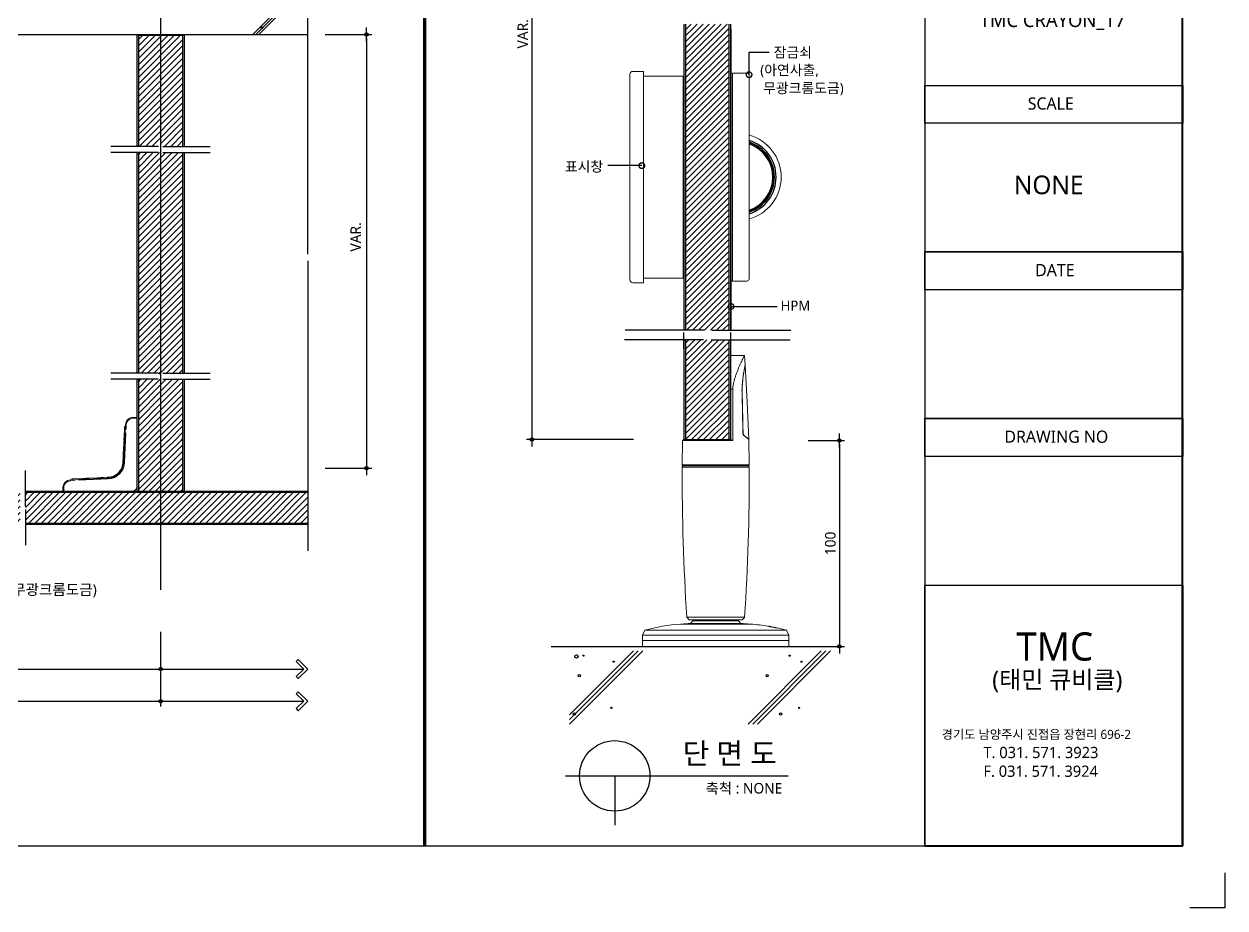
# Model space of a CAD drawing. Extents: x -256 to 8104, y -176 to 5714.
# Drawn here: x 4694 to 8104, y -176 to 2333 of the extents above; entities that cross this region are included whole.
import ezdxf
from ezdxf.enums import TextEntityAlignment as Align

# ---------------------------------------------------------------- set-up
doc = ezdxf.new("R2010")
doc.units = 0
doc.header["$LTSCALE"] = 30
doc.linetypes.add('CEN', pattern=[62, 60, -1, 0, -1])
doc.layers.get('0').update_dxf_attribs({"linetype": 'CONTINUOUS'})
doc.layers.get('DEFPOINTS').update_dxf_attribs({"linetype": 'CONTINUOUS'})
for name, color, linetype in [('C', 2, 'CONTINUOUS'), ('curior-0Line', 252, 'CONTINUOUS'), ('DIM', 7, 'CONTINUOUS'), ('FIN', 5, 'CONTINUOUS'), ('HAT', 8, 'CONTINUOUS'), ('TIT', 3, 'CONTINUOUS'), ('경첩', 4, 'CONTINUOUS'), ('문자', 3, 'CONTINUOUS'), ('잠금쇠(회전형)', 4, 'CONTINUOUS'), ('중심선', 1, 'CEN'), ('치수', 1, 'CONTINUOUS'), ('판넬', 2, 'CONTINUOUS'), ('해치', 8, 'CONTINUOUS')]:
    doc.layers.add(name, color=color, linetype=linetype)
doc.styles.add('돋움', font='malgun.ttf')
doc.dimstyles.new('10', dxfattribs={"dimscale": 10, "dimtxt": 3, "dimasz": 1, "dimexe": 1.5, "dimexo": 2, "dimgap": 1, "dimtad": 1, "dimdec": 0, "dimlunit": 6, "dimtxsty": '돋움', "dimblk": 'DIMDOT', "dimcen": -1, "dimdle": 1.5, "dimclrt": 3, "dimazin": 3, "dimtfac": 1, "dimtdec": 0, "dimtix": 1, "dimtmove": 2, "dimatfit": 3, "dimldrblk": 'DIMDOT', "dimarcsym": 0})
pattern_1 = [(45, (160838.018, 274.373), (-8.55643, 8.55643), [])]
pattern_2 = [(45, (160030.479, 162.794), (-8.980256, 8.980256), [])]

# ---------------------------------------------------------------- blocks, each defined once
blk = doc.blocks.new('DIMDOT')
at = {"linetype": 'Continuous'}
blk.add_line((-2, 0), (2, 0), dxfattribs=at)
for radius in [0.5, 0.25]:
    blk.add_circle((0, 0), radius, dxfattribs=at)
blk = doc.blocks.new('*D466')
at = {"layer": 'DEFPOINTS', "color": 0}
for p in [(174800.2, 3767.4), (174491.5, 1464.2), (174800.2, 1464.2)]:
    blk.add_point(p, dxfattribs=at)
at = {"layer": 'DIM', "color": 0, "lineweight": -2, "ltscale": 10}
for p, q in [((174780.2, 3767.4), (174476.5, 3767.4)), ((174491.5, 3757.4), (174491.5, 1474.2)), ((174780.2, 1464.2), (174476.5, 1464.2))]:
    blk.add_line(p, q, dxfattribs=at)
at = {"layer": 'DIM', "color": 0, "lineweight": -2, "xscale": 10, "yscale": 10, "zscale": 10}
for p, rotation in [((174491.5, 3767.4), 90), ((174491.5, 1464.2), 270)]:
    blk.add_blockref('DIMDOT', p, dxfattribs=dict(at, rotation=rotation))
at = {"layer": 'DIM', "color": 3, "insert": (174466.2, 2615.8), "char_height": 30, "attachment_point": 5, "rotation": 90, "style": '돋움'}
blk.add_mtext('VAR.', dxfattribs=at)
blk = doc.blocks.new('A$C13EB2441')
for p, q in [((0.84, 7.37), (0.84, 14.11)), ((0.84, 6.74), (0.84, 0))]:
    blk.add_line(p, q)
blk = doc.blocks.new('_DOTSMALL')
at = {"color": 0, "linetype": 'ByBlock', "const_width": 0.5}
blk.add_lwpolyline([(-0.0625, 0, 1), (0.0625, 0, 1)], format="xyb", close=True, dxfattribs=at)
blk = doc.blocks.new('A$C63EC304E')
at = {"layer": '치수', "color": 1, "xscale": 2.5, "yscale": 2.5, "zscale": 2.5, "rotation": 234.3098741996962}
blk.add_blockref('_DOTSMALL', (0.31, 0.31), dxfattribs=at)
blk = doc.blocks.new('A$C2BC9653E')
at = {"layer": '치수', "xscale": 0.3333333333333333, "yscale": 0.3333333333333333, "zscale": 0.3333333333333333}
blk.add_blockref('A$C63EC304E', (0, 0), dxfattribs=at)
blk = doc.blocks.new('A$C7FC71301')
at = {"layer": '치수', "rotation": 180}
blk.add_blockref('A$C2BC9653E', (0.208, 0.208), dxfattribs=at)
blk = doc.blocks.new('A$C4A20372B')
at = {"layer": '치수'}
blk.add_blockref('A$C7FC71301', (0, 0), dxfattribs=at)
blk = doc.blocks.new('A$C566469F5')
at = {"layer": '치수'}
blk.add_blockref('A$C4A20372B', (0, 0), dxfattribs=at)
blk = doc.blocks.new('A$C7E317CD4')
at = {"layer": '해치', "xscale": 2, "yscale": 2, "zscale": 2}
blk.add_blockref('A$C566469F5', (0, 0), dxfattribs=at)
blk = doc.blocks.new('A$C601D7F27')
at = {"layer": '치수'}
blk.add_blockref('A$C7E317CD4', (0, 0), dxfattribs=at)
blk = doc.blocks.new('A$C38802C08')
at = {"layer": '치수'}
blk.add_blockref('A$C601D7F27', (0, 0), dxfattribs=at)
blk = doc.blocks.new('*D467')
at = {"layer": 'DEFPOINTS', "color": 0}
for p in [(175255.9, 1461.2), (175265.1, 876.9), (175364.9, 876.9)]:
    blk.add_point(p, dxfattribs=at)
at = {"layer": 'DIM', "color": 0, "lineweight": -2, "ltscale": 10}
for p, q in [((175275.9, 1461.2), (175379.9, 1461.2)), ((175364.9, 1451.2), (175364.9, 886.9)), ((175285.1, 876.9), (175379.9, 876.9))]:
    blk.add_line(p, q, dxfattribs=at)
at = {"layer": 'DIM', "color": 0, "lineweight": -2, "xscale": 10, "yscale": 10, "zscale": 10}
for p, rotation in [((175364.9, 1461.2), 90), ((175364.9, 876.9), 270)]:
    blk.add_blockref('DIMDOT', p, dxfattribs=dict(at, rotation=rotation))
at = {"layer": 'DIM', "color": 3, "insert": (175339.3, 1169.1), "char_height": 30, "attachment_point": 5, "rotation": 90, "style": '돋움'}
blk.add_mtext('100', dxfattribs=at)
blk = doc.blocks.new('*D472')
at = {"layer": 'DEFPOINTS', "color": 0}
for p in [(168683.9, 938.3), (173437.8, 938.3), (173437.8, 721.1)]:
    blk.add_point(p, dxfattribs=at)
at = {"layer": 'DIM', "color": 0, "lineweight": -2, "ltscale": 10}
for p, q in [((168683.9, 918.3), (168683.9, 706.1)), ((173437.8, 918.3), (173437.8, 706.1)), ((168693.9, 721.1), (173427.8, 721.1))]:
    blk.add_line(p, q, dxfattribs=at)
at = {"layer": 'DIM', "color": 0, "lineweight": -2, "xscale": 10, "yscale": 10, "zscale": 10, "rotation": 180}
blk.add_blockref('DIMDOT', (168683.9, 721.1), dxfattribs=at)
at = {"layer": 'DIM', "color": 0, "lineweight": -2, "xscale": 10, "yscale": 10, "zscale": 10}
blk.add_blockref('DIMDOT', (173437.8, 721.1), dxfattribs=at)
at = {"layer": 'DIM', "color": 3, "insert": (171060.8, 750.8), "char_height": 30, "attachment_point": 5, "style": '돋움'}
blk.add_mtext('설계치수', dxfattribs=at)
blk = doc.blocks.new('*D473')
at = {"layer": 'DEFPOINTS', "color": 0}
for p in [(172286.9, 938.3), (173437.8, 938.3), (173437.8, 812.6)]:
    blk.add_point(p, dxfattribs=at)
at = {"layer": 'DIM', "color": 0, "lineweight": -2, "ltscale": 10}
for p, q in [((172286.9, 918.3), (172286.9, 797.6)), ((173437.8, 918.3), (173437.8, 797.6)), ((172296.9, 812.6), (173427.8, 812.6))]:
    blk.add_line(p, q, dxfattribs=at)
at = {"layer": 'DIM', "color": 0, "lineweight": -2, "xscale": 10, "yscale": 10, "zscale": 10, "rotation": 180}
blk.add_blockref('DIMDOT', (172286.9, 812.6), dxfattribs=at)
at = {"layer": 'DIM', "color": 0, "lineweight": -2, "xscale": 10, "yscale": 10, "zscale": 10}
blk.add_blockref('DIMDOT', (173437.8, 812.6), dxfattribs=at)
at = {"layer": 'DIM', "color": 3, "insert": (172862.4, 842.3), "char_height": 30, "attachment_point": 5, "style": '돋움'}
blk.add_mtext('설계치수', dxfattribs=at)
blk = doc.blocks.new('*D475')
at = {"layer": 'DEFPOINTS', "color": 0}
for p in [(173884.6, 2614), (173884.6, 1382.6), (174022.4, 1382.6)]:
    blk.add_point(p, dxfattribs=at)
at = {"layer": 'DIM', "color": 0, "lineweight": -2, "ltscale": 10}
for p, q in [((173904.6, 2614), (174037.4, 2614)), ((174022.4, 2604), (174022.4, 1392.6)), ((173904.6, 1382.6), (174037.4, 1382.6))]:
    blk.add_line(p, q, dxfattribs=at)
at = {"layer": 'DIM', "color": 0, "lineweight": -2, "xscale": 10, "yscale": 10, "zscale": 10}
for p, rotation in [((174022.4, 2614), 90), ((174022.4, 1382.6), 270)]:
    blk.add_blockref('DIMDOT', p, dxfattribs=dict(at, rotation=rotation))
at = {"layer": 'DIM', "color": 3, "insert": (173991.7, 2039.2), "char_height": 30, "attachment_point": 5, "rotation": 90, "style": '돋움'}
blk.add_mtext('VAR.', dxfattribs=at)
blk = doc.blocks.new('A$C06B31977')
for p, q in [((1.26, 11.06), (1.26, 21.17)), ((1.26, 10.11), (1.26, 0))]:
    blk.add_line(p, q)
blk = doc.blocks.new('CRAYON_17', base_point=(168355.6, 310.1))
at = {"layer": 'HAT'}
h = blk.add_hatch(dxfattribs=at)
h.set_pattern_fill('ANSI31', color=256, scale=3.811219, style=0)
h.set_pattern_definition(pattern_1)
h.paths.add_polyline_path([(174989.7, 2208.6), (174927.7, 2208.6), (174927.7, 1774.6), (174989.7, 1774.6), (174989.7, 1878.9, -0.567825), (174989.7, 1882.3)])
h.paths.add_polyline_path([(175051.6, 2208.6), (174989.7, 2208.6), (174989.7, 1882.3, -0.582142), (174992.7, 1880.6), (175051.6, 1880.6)])
edge = h.paths.add_edge_path()
edge.add_line((175051.6, 1880.6), (174992.7, 1880.6))
edge.add_arc((174990.7, 1880.6), 1.99, -54.3099, 0, ccw=False)
edge.add_arc((174990.7, 1880.6), 1.99, 239.178, 305.6901, ccw=False)
edge.add_line((174989.7, 1878.9), (174989.7, 1774.6))
edge.add_line((174989.7, 1774.6), (175043.7, 1774.6))
edge.add_spline(control_points=[(175043.7, 1774.6), (175046.7, 1782.9), (175049.6, 1790.4), (175051.6, 1794)], knot_values=[0.152076, 0.152076, 0.152076, 0.152076, 0.673721, 0.673721, 0.673721, 0.673721], degree=3, periodic=0)
edge.add_line((175051.6, 1794), (175051.6, 1880.6))
h.paths.add_polyline_path([(174989.7, 2643.6), (174927.7, 2643.6), (174927.7, 2208.6), (174989.7, 2208.6)])
edge = h.paths.add_edge_path()
edge.add_line((175051.6, 2643.6), (175041.8, 2643.6))
edge.add_spline(control_points=[(175039.1, 2636.2), (175040, 2638.7), (175040.9, 2641.2), (175041.8, 2643.6)], knot_values=[0, 0, 0, 0, 0.152076, 0.152076, 0.152076, 0.152076], degree=3, periodic=0)
edge.add_line((175041.8, 2643.6), (174989.7, 2643.6))
edge.add_line((174989.7, 2643.6), (174989.7, 2208.6))
edge.add_line((174989.7, 2208.6), (175051.6, 2208.6))
edge.add_line((175051.6, 2208.6), (175051.6, 2643.6))
at = {"layer": 'HAT', "transparency": 33554687}
h = blk.add_hatch(dxfattribs=at)
h.set_pattern_fill('ANSI31', color=256, scale=3.811219, style=0)
h.set_pattern_definition(pattern_1)
h.paths.add_polyline_path([(174979.6, 1746.9), (174927.7, 1746.9), (174927.7, 1464.2), (174989.7, 1464.2), (174989.7, 1746.9)])
h.paths.add_polyline_path([(175051.6, 1746.9), (175000.7, 1746.9), (174989.7, 1746.9), (174989.7, 1464.2), (175051.6, 1464.2)])
at = {"layer": '해치'}
h = blk.add_hatch(dxfattribs=at)
h.set_pattern_fill('ANSI31', color=256, scale=4, style=0)
h.set_pattern_definition([(45, (-102872.601, -55833.817), (-8.9802561, 8.9802561), [])])
edge = h.paths.add_edge_path()
edge.add_line((173437.8, 2610.6), (173375.4, 2610.6))
edge.add_line((173375.4, 2610.6), (173374.5, 2609.7))
edge.add_line((173374.5, 2609.7), (173374.5, 2509.3))
edge.add_line((173374.5, 2509.3), (173417.3, 2509.3))
edge.add_line((173417.3, 2509.3), (173417.3, 2467.8))
edge.add_line((173417.3, 2467.8), (173374.5, 2467.8))
edge.add_line((173374.5, 2467.8), (173374.5, 2296.1))
edge.add_line((173374.5, 2296.1), (173431, 2296.1))
edge.add_spline(control_points=[(173431, 2296.1), (173433.8, 2303.7), (173439.8, 2319.1), (173436, 2288.2), (173437.5, 2285.7), (173437.8, 2285.6)], knot_values=[0.456227, 0.456227, 0.456227, 0.456227, 2.847595, 6.178025, 6.737145, 6.737145, 6.737145, 6.737145], degree=3, periodic=0)
edge.add_spline(control_points=[(173437.5, 2285.9), (173437.6, 2288.9), (173437.6, 2291.6), (173437, 2292), (173437, 2292)], knot_values=[0.891967, 0.891967, 0.891967, 0.891967, 1.280656, 1.337888, 1.337888, 1.337888, 1.337888], degree=3, periodic=0)
edge.add_line((173437.8, 2285.6), (173437.8, 2610.6))
edge = h.paths.add_edge_path()
edge.add_line((173501.1, 2610.6), (173437.8, 2610.6))
edge.add_line((173437.8, 2610.6), (173437.8, 2285.6))
edge.add_spline(control_points=[(173437.8, 2285.6), (173438.9, 2285.4), (173441.2, 2289.8), (173443.8, 2296.1)], knot_values=[6.737145, 6.737145, 6.737145, 6.737145, 8.913909, 8.913909, 8.913909, 8.913909], degree=3, periodic=0)
edge.add_spline(control_points=[(173443.8, 2296.1), (173445.9, 2300.9), (173448.2, 2306.9), (173450.5, 2312.8)], knot_values=[8.913909, 8.913909, 8.913909, 8.913909, 10.573873, 10.573873, 10.573873, 10.573873], degree=3, periodic=0)
edge.add_line((173443.8, 2296.1), (173501.1, 2296.1))
edge.add_line((173501.1, 2296.1), (173501.1, 2467.8))
edge.add_line((173501.1, 2467.8), (173458.3, 2467.8))
edge.add_line((173458.3, 2467.8), (173458.3, 2509.3))
edge.add_line((173458.3, 2509.3), (173501.1, 2509.3))
edge.add_line((173501.1, 2509.3), (173501.1, 2610.6))
h.paths.add_polyline_path([(173501.1, 2509.3), (173458.3, 2509.3), (173458.3, 2467.8), (173501.1, 2467.8)], flags=16)
h.paths.add_polyline_path([(173417.3, 2509.3), (173374.5, 2509.3), (173374.5, 2467.8), (173417.3, 2467.8)], flags=16)
h = blk.add_hatch(dxfattribs=at)
h.set_pattern_fill('ANSI31', color=256, scale=4, style=0)
h.set_pattern_definition([(45, (173437.803, 1965.632), (-8.98026, 8.98026), [])])
h.paths.add_polyline_path([(173501.1, 2279), (173374.5, 2279), (173374.5, 1652.3), (173501.1, 1652.3)])
at = {"layer": '해치', "transparency": 33554687}
h = blk.add_hatch(dxfattribs=at)
h.set_pattern_fill('ANSI31', color=256, scale=4)
h.set_pattern_definition(pattern_2)
edge = h.paths.add_edge_path()
edge.add_spline(control_points=[(173437.8, 1624.7), (173437.5, 1624.8), (173436.4, 1626.5), (173437.3, 1636.4), (173437.5, 1642)], knot_values=[1.337888, 1.337888, 1.337888, 1.337888, 1.524261, 2.245715, 2.245715, 2.245715, 2.245715], degree=3, periodic=0)
edge.add_spline(control_points=[(173437.8, 1641.8), (173437.5, 1641.9), (173436, 1644.4), (173439.8, 1675.3), (173433.8, 1659.9), (173431, 1652.3)], knot_values=[0.152076, 0.152076, 0.152076, 0.152076, 0.338449, 1.448592, 2.245715, 2.245715, 2.245715, 2.245715], degree=3, periodic=0)
edge.add_spline(control_points=[(173437.5, 1642), (173437.6, 1645.1), (173437.6, 1647.8), (173437, 1648.2), (173437, 1648.2)], knot_values=[0.891967, 0.891967, 0.891967, 0.891967, 1.280656, 1.337888, 1.337888, 1.337888, 1.337888], degree=3, periodic=0)
edge.add_spline(control_points=[(173437, 1648.2), (173436, 1648.3), (173433.6, 1642.3), (173431, 1635.2)], knot_values=[0.152076, 0.152076, 0.152076, 0.152076, 0.891967, 0.891967, 0.891967, 0.891967], degree=3, periodic=0)
edge.add_spline(control_points=[(173429.4, 1630.7), (173430, 1632.2), (173430.5, 1633.7), (173431, 1635.2)], knot_values=[0, 0, 0, 0, 0.152076, 0.152076, 0.152076, 0.152076], degree=3, periodic=0)
edge.add_line((173431, 1635.2), (173374.5, 1635.2))
edge.add_line((173374.5, 1635.2), (173374.5, 1462.7))
edge.add_line((173374.5, 1462.7), (173419.2, 1462.7))
edge.add_line((173419.2, 1462.7), (173419.2, 1421.2))
edge.add_line((173419.2, 1421.2), (173374.5, 1421.2))
edge.add_line((173374.5, 1421.2), (173374.5, 1316.9))
edge.add_line((173374.5, 1316.9), (173437.8, 1316.9))
edge.add_line((173437.8, 1316.9), (173437.8, 1624.7))
h.paths.add_polyline_path([(173501.1, 1462.7), (173456.4, 1462.7), (173456.4, 1421.2), (173501.1, 1421.2)])
h.paths.add_polyline_path([(173419.2, 1462.7), (173374.5, 1462.7), (173374.5, 1421.2), (173419.2, 1421.2)], flags=16)
h = blk.add_hatch(dxfattribs=at)
h.set_pattern_fill('ANSI31', color=256, scale=4)
h.set_pattern_definition(pattern_2)
h.paths.add_polyline_path([(173501.1, 1574.2), (173437.8, 1574.2), (173437.8, 1316.9), (173501.1, 1316.9), (173501.1, 1421.2), (173456.4, 1421.2), (173456.4, 1462.7), (173501.1, 1462.7)])
edge = h.paths.add_edge_path()
edge.add_line((173501.1, 1635.2), (173443.8, 1635.2))
edge.add_spline(control_points=[(173443.8, 1635.2), (173441.2, 1628.9), (173438.9, 1624.5), (173437.8, 1624.7)], knot_values=[2.245715, 2.245715, 2.245715, 2.245715, 2.971303, 2.971303, 2.971303, 2.971303], degree=3, periodic=0)
edge.add_line((173437.8, 1624.7), (173437.8, 1574.2))
edge.add_line((173437.8, 1574.2), (173501.1, 1574.2))
edge.add_line((173501.1, 1574.2), (173501.1, 1635.2))
h = blk.add_hatch(dxfattribs=at)
h.set_pattern_fill('ANSI31', color=256, scale=4, style=0)
h.set_pattern_definition(pattern_2)
h.paths.add_polyline_path([(173053.9, 1265.3), (173053.9, 1274.8), (173053.9, 1313.6), (173437.8, 1313.6), (173437.8, 1226.9), (173053.9, 1226.9)])
edge = h.paths.add_edge_path()
edge.add_line((173039.3, 1265.3), (173039.3, 1274.8))
edge.add_line((173039.3, 1274.8), (173039.3, 1313.6))
edge.add_line((173039.3, 1313.6), (172406.8, 1313.6))
edge.add_line((172406.8, 1313.6), (172406.8, 1272.4))
edge.add_arc((172406.8, 1270.3), 2.08, -35.6901, 90, ccw=False)
edge.add_arc((172406.8, 1270.3), 2.08, 270, 324.3099, ccw=False)
edge.add_line((172406.8, 1268.2), (172406.8, 1226.9))
edge.add_line((172406.8, 1226.9), (173039.3, 1226.9))
edge.add_line((173039.3, 1226.9), (173039.3, 1265.3))
h.paths.add_polyline_path([(172281.9, 1313.6), (172281.9, 1226.9), (172406.8, 1226.9), (172406.8, 1268.2, -0.610943), (172405.1, 1271.5, -0.241509), (172406.8, 1272.4), (172406.8, 1313.6)])
h.paths.add_polyline_path([(173855.5, 1313.6), (173437.8, 1313.6), (173437.8, 1226.9), (173855.5, 1226.9)])
for p, q in [((173855.5, 1990.3), (173855.5, 2767.1)), ((168683.9, 2614), (173855.5, 2614)), ((173431.2, 2296.1), (173296.4, 2296.1)), ((173443.8, 2296.1), (173578.6, 2296.1)), ((173855.5, 1971.3), (173855.5, 1148)), ((173431.2, 1652.3), (173296.4, 1652.3)), ((173443.8, 1652.3), (173578.6, 1652.3)), ((174546.7, 876.9), (175379.7, 876.9))]:
    blk.add_line(p, q)
at = {"color": 2}
for p, q in [((176459.7, 234.4), (176459.7, 134.4)), ((176459.7, 234.4), (176459.7, 134.4)), ((176459.7, 234.4), (176459.7, 134.4)), ((176459.7, 134.4), (176359.7, 134.4)), ((176459.7, 134.4), (176359.7, 134.4)), ((176459.7, 134.4), (176359.7, 134.4))]:
    blk.add_line(p, q, dxfattribs=at)
for points in [[(168354.9, 5848.5), (175607.2, 5848.5), (175607.2, 310.2), (168354.9, 310.2)], [(168354.9, 5848.5), (175607.2, 5848.5), (175607.2, 310.2), (168354.9, 310.2)], [(168354.9, 5848.5), (176336.8, 5848.5), (176336.8, 310.2), (168354.9, 310.2)]]:
    blk.add_lwpolyline(points, close=True, dxfattribs=at)
at = {"color": 8, "const_width": 10}
blk.add_lwpolyline([(174187.5, 310.2), (174187.5, 5848.5)], dxfattribs=at)
at = {"layer": 'C'}
for p, q in [((174927.7, 2643.6), (174927.7, 1774.6)), ((175051.6, 1774.6), (175051.6, 2643.6)), ((174927.7, 1746.9), (174927.7, 1464.2)), ((175051.6, 1464.2), (175051.6, 1746.9)), ((173855.5, 1313.6), (173053.9, 1313.6)), ((173053.9, 1226.9), (173855.5, 1226.9))]:
    blk.add_line(p, q, dxfattribs=at)
at = {"layer": 'curior-0Line'}
blk.add_line((175607.2, 5848.5), (175607.2, 311), dxfattribs=at)
for points in [[(176339.7, 5848.5), (175607.2, 5848.5), (175607.2, 310.2), (176339.7, 310.2)], [(175607.6, 2469.4), (176339.7, 2469.4), (176339.7, 2361.7), (175607.6, 2361.7)], [(175607.6, 1523.6), (176339.7, 1523.6), (176339.7, 1996.5), (175607.6, 1996.5)], [(175607.6, 1996.5), (176339.7, 1996.5), (176339.7, 1888.8), (175607.6, 1888.8)], [(175607.6, 1050.7), (176339.7, 1050.7), (176339.7, 1523.6), (175607.6, 1523.6)], [(175607.6, 1523.6), (176339.7, 1523.6), (176339.7, 1415.9), (175607.6, 1415.9)], [(176339.7, 311), (175607.9, 311), (175607.9, 1050.7), (176339.7, 1050.7)]]:
    blk.add_lwpolyline(points, close=True, dxfattribs=at)
at = {"layer": 'DIM', "ltscale": 10}
for p, q in [((173823, 833.7), (173828.7, 839.4)), ((173844.1, 812.6), (173823, 833.7)), ((173855.5, 812.6), (173828.7, 839.4)), ((173437.8, 812.6), (173844.1, 812.6)), ((173844.1, 812.6), (173823, 791.5)), ((173823, 791.5), (173828.7, 785.8)), ((173855.5, 812.6), (173828.7, 785.8)), ((173437.8, 721.1), (173844.1, 721.1)), ((173823, 742.2), (173828.7, 747.9)), ((173844.1, 721.1), (173823, 742.2)), ((173844.1, 721.1), (173823, 700.1)), ((173855.5, 721.1), (173828.7, 747.9)), ((173855.5, 721.1), (173828.7, 694.4)), ((173823, 700.1), (173828.7, 694.4))]:
    blk.add_line(p, q, dxfattribs=at)
at = {"layer": 'FIN', "color": 4, "linetype": 'Continuous', "lineweight": 15}
for p, q in [((175095.6, 1702.9), (175056.3, 1702.9)), ((175056.3, 1702.9), (175056.3, 1606.8)), ((175097.1, 1675.5), (175095.6, 1702.9)), ((174923, 1464.2), (174919.8, 1461.2)), ((174923, 1464.2), (175056.3, 1464.2)), ((175109.1, 1392.6), (175107.4, 1464.3)), ((174921.6, 1389.1), (175105.8, 1389.1)), ((174931.5, 959.8), (174938.7, 952.6)), ((175088.8, 952.6), (175096, 959.8)), ((174812.2, 922.7), (174805.7, 908.6)), ((175088.8, 952.6), (174938.7, 952.6)), ((174948.9, 949.6), (174942.1, 941.7)), ((175085.4, 941.7), (174942.1, 941.7)), ((174948.9, 952.6), (174948.9, 949.6)), ((174948.9, 949.6), (175078.5, 949.6)), ((175078.5, 949.6), (175078.5, 952.6)), ((175085.4, 941.7), (175078.5, 949.6)), ((175221.8, 908.6), (175215.2, 922.7)), ((174805.7, 908.6), (174805.7, 894)), ((174805.7, 894), (174805.7, 876.9)), ((175221.8, 894), (175221.8, 908.6)), ((175221.8, 876.9), (175221.8, 894)), ((174805.7, 876.9), (175221.8, 876.9))]:
    blk.add_line(p, q, dxfattribs=at)
at = {"layer": 'FIN', "linetype": 'Continuous', "lineweight": 15}
for p, q in [((175062, 1606.8), (175056.3, 1606.8)), ((175088.4, 1604.2), (175088.8, 1604.2)), ((175089.2, 1570.1), (175089.6, 1570.1)), ((175090.6, 1501.9), (175091.1, 1501.9)), ((175090.8, 1482.1), (175091.4, 1482.1)), ((175091, 1481.8), (175091.4, 1481.8)), ((175093.8, 1476.3), (175093.1, 1476.3)), ((175062.5, 1461.2), (174919.8, 1461.2)), ((175106.7, 1464.8), (175107.4, 1464.8)), ((175109.2, 1385.8), (174918.2, 1385.8)), ((174918.3, 1392.6), (175109.2, 1392.6)), ((174931.5, 959.8), (175096, 959.8)), ((174812.2, 922.7), (175215.2, 922.7)), ((175113.3, 940.2), (174914.1, 940.2)), ((174916.7, 940.4), (175110.8, 940.4)), ((175221.8, 908.6), (174805.7, 908.6)), ((175221.8, 894), (174805.7, 894)), ((174805.7, 894), (175221.8, 894)), ((174822.7, 875.5), (174822.7, 876.9)), ((174822.8, 875.5), (174822.7, 875.5)), ((174822.8, 875.5), (174822.8, 876.9)), ((174837.2, 875.5), (174822.8, 875.5)), ((174837.2, 875.5), (174837.2, 876.9)), ((174837.3, 875.5), (174837.2, 875.5)), ((174837.3, 875.5), (174837.3, 876.9)), ((175037.6, 875.5), (175037.6, 876.9)), ((175044.4, 875.5), (175037.6, 875.5)), ((175044.4, 875.5), (175044.4, 876.9)), ((175053.9, 875.5), (175053.9, 876.9)), ((175054, 875.5), (175054, 876.9)), ((175054.3, 875.5), (175054.3, 876.9)), ((175055, 875.5), (175055, 876.9)), ((175057.9, 875.5), (175055, 875.5)), ((175057.9, 875.5), (175057.9, 876.9)), ((175059, 875.5), (175057.9, 875.5)), ((175059, 875.5), (175059, 876.9)), ((175059.9, 875.5), (175059, 875.5)), ((175059.9, 875.5), (175059.9, 876.9)), ((175060.3, 875.5), (175059.9, 875.5)), ((175060.3, 875.5), (175060.3, 876.9)), ((175060.5, 875.5), (175060.3, 875.5)), ((175060.7, 875.5), (175060.7, 876.9)), ((175062.7, 875.5), (175062.7, 876.9)), ((175065.3, 875.5), (175065.3, 876.9)), ((175065.3, 875.5), (175065.3, 876.9)), ((175066.3, 875.5), (175065.4, 875.5)), ((175066.3, 875.5), (175066.3, 876.9)), ((175066.7, 875.5), (175066.3, 875.5)), ((175066.7, 875.5), (175066.7, 876.9)), ((175067.7, 875.5), (175066.7, 875.5)), ((175067.7, 875.5), (175067.7, 876.9)), ((175187.5, 875.5), (175187.5, 876.9)), ((175189.8, 875.5), (175189.8, 876.9)), ((175195, 875.5), (175195, 876.9)), ((175200.1, 875.5), (175200.1, 876.9)), ((175202.5, 875.5), (175202.5, 876.9))]:
    blk.add_line(p, q, dxfattribs=at)
at = {"layer": 'FIN', "color": 4, "linetype": 'Continuous', "lineweight": 15, "flags": 128}
for points in [[(175107.5, 1464.9), (175103.1, 1569.9), (175097.2, 1674.8)], [(174919.8, 1461.2), (174919.8, 1458.9), (174918.3, 1392.6)]]:
    blk.add_lwpolyline(points, dxfattribs=at)
at = {"layer": 'FIN', "color": 4, "linetype": 'Continuous', "lineweight": 15}
for centre, radius, start, end in [((174921.6, 1385.7), 3.41, 90, 179.3579), ((174921.7, 1392.5), 3.41, 179.2415, 270), ((181675.5, 1382.4), 6757.2, 179.97182, 183.58587), ((168638.8, 1373.4), 6470.4, 356.33536, 0.10965), ((175105.8, 1392.5), 3.41, 270, 0.7585), ((175105.8, 1385.7), 3.41, 0.6421, 90), ((174948.9, 429.8), 511.5, 93.8991, 105.5006), ((174916.9, 938.3), 2.05, 94.7479, 116.6788), ((174948.9, 552.4), 389.3, 91.0115, 94.7479), ((175078.5, 552.4), 389.3, 85.2521, 88.9885), ((175110.6, 938.3), 2.05, 63.3212, 85.2521), ((175078.5, 429.8), 511.5, 80.5831, 86.1009), ((175078.5, 429.8), 511.5, 74.4994, 78.127)]:
    blk.add_arc(centre, radius, start, end, dxfattribs=at)
at = {"layer": 'FIN', "linetype": 'Continuous', "lineweight": 15}
for points, knots in [([(175062, 1606.8), (175062.3, 1610), (175063, 1616.5), (175064.9, 1626.1), (175067.4, 1635.5), (175070.3, 1644.9), (175073.5, 1654.1), (175077.1, 1663), (175080.7, 1671.7), (175084.3, 1679.7), (175087.7, 1687), (175090.6, 1693), (175093, 1697.7), (175094.5, 1700.8), (175095.4, 1702.6), (175095.5, 1702.8), (175095.6, 1702.9)], [0, 0, 0, 0, 0.0728557, 0.145726, 0.2204904, 0.2952636, 0.3731809, 0.4510923, 0.5310454, 0.610964, 0.6872809, 0.764789, 0.8294418, 0.895744, 0.9479363, 1, 1, 1, 1]), ([(175097.2, 1675.5), (175097.2, 1675.5), (175097.2, 1675.7), (175097, 1674.5), (175096.6, 1672), (175095.9, 1668.4), (175094.9, 1663), (175093.7, 1656.2), (175092.5, 1649), (175091, 1639.4), (175089.7, 1628.1), (175088.7, 1615.5), (175088.5, 1608), (175088.4, 1604.2)], [0, 0, 0, 0, 0.009684, 0.084411, 0.139342, 0.19575, 0.292674, 0.392034, 0.480465, 0.568929, 0.750269, 0.874667, 1, 1, 1, 1]), ([(175097.2, 1674.8), (175097.2, 1674.7), (175097.1, 1674.4), (175096.8, 1672.4), (175096.3, 1669.5), (175095.5, 1665.2), (175094.5, 1659.6), (175093.5, 1653.6), (175092.2, 1645.4), (175090.7, 1634.1), (175089.3, 1619.6), (175088.9, 1609.3), (175088.8, 1604.2)], [0, 0, 0, 0, 0.065081, 0.114014, 0.164283, 0.248685, 0.335215, 0.413903, 0.492623, 0.653874, 0.825661, 1, 1, 1, 1]), ([(175062.5, 1461.2), (175062.5, 1462.2), (175062.4, 1487), (175062.3, 1535.5), (175062.1, 1583), (175062, 1606.8)], [0, 0, 0, 0, 0.020119, 0.51001, 1, 1, 1, 1]), ([(175088.4, 1604.2), (175088.7, 1590.4), (175089.4, 1562.5), (175090.3, 1521.8), (175090.7, 1494.8), (175091, 1482.1)], [0, 0, 0, 0, 0.338608, 0.686805, 1, 1, 1, 1]), ([(175088.8, 1604.2), (175088.9, 1598.5), (175089.2, 1590), (175089.4, 1578.6), (175089.6, 1572.9), (175089.6, 1570.1)], [0, 0, 0, 0, 0.499998, 0.749999, 1, 1, 1, 1]), ([(175089.6, 1570.1), (175089.8, 1564.4), (175090, 1553), (175090.5, 1530.3), (175090.9, 1513.2), (175091.1, 1501.9)], [0, 0, 0, 0, 0.250195, 0.500389, 1, 1, 1, 1]), ([(175093.6, 1475.7), (175093.2, 1476.2), (175092.3, 1477), (175091.4, 1479.1), (175091, 1480.9), (175091, 1481.8), (175091, 1482.1)], [0, 0, 0, 0, 0.3337457, 0.6692692, 0.9101086, 1, 1, 1, 1]), ([(175091.4, 1481.8), (175091.5, 1481.2), (175091.6, 1479.9), (175092.2, 1478.3), (175093, 1477.1), (175093.5, 1476.5), (175093.8, 1476.3)], [0, 0, 0, 0, 0.257997, 0.515126, 0.793816, 1, 1, 1, 1]), ([(175093.6, 1475.7), (175095.3, 1474.3), (175098.8, 1471.5), (175103.1, 1467.9), (175105.8, 1465.6), (175107.1, 1464.5), (175107.6, 1464.1), (175107.4, 1464.2), (175107.4, 1464.3)], [0, 0, 0, 0, 0.2109513, 0.4254062, 0.683951, 0.8181289, 0.9522979, 1, 1, 1, 1]), ([(175093.8, 1476.3), (175095.8, 1474.7), (175099.9, 1471.3), (175104.2, 1467.7), (175107, 1465.3), (175107.3, 1465), (175107.4, 1464.9)], [0, 0, 0, 0, 0.25138, 0.508909, 0.760628, 1, 1, 1, 1]), ([(175054.3, 875.5), (175054.2, 875.5), (175054, 875.5), (175054, 875.5), (175054, 875.5)], [0, 0, 0, 0, 0.557964, 1, 1, 1, 1]), ([(175055, 875.5), (175054.9, 875.5), (175054.6, 875.5), (175054.4, 875.5), (175054.3, 875.5)], [0, 0, 0, 0, 0.561741, 1, 1, 1, 1]), ([(175062.7, 875.5), (175062.3, 875.5), (175061.6, 875.5), (175061, 875.5), (175060.7, 875.5)], [0, 0, 0, 0, 0.560188, 1, 1, 1, 1]), ([(175065.3, 875.5), (175064.8, 875.5), (175063.9, 875.5), (175063.1, 875.5), (175062.7, 875.5)], [0, 0, 0, 0, 0.559958, 1, 1, 1, 1]), ([(175189.8, 875.5), (175189.1, 875.5), (175187.7, 875.5), (175187.5, 875.5), (175187.5, 875.5)], [0, 0, 0, 0, 0.558554, 1, 1, 1, 1]), ([(175191.8, 875.5), (175191.1, 875.5), (175189.8, 875.5), (175188.9, 875.5), (175188.5, 875.5)], [0, 0, 0, 0, 0.558511, 1, 1, 1, 1]), ([(175195, 875.5), (175193.9, 875.5), (175192.1, 875.5), (175190.5, 875.5), (175189.8, 875.5)], [0, 0, 0, 0, 0.559859, 1, 1, 1, 1]), ([(175200.1, 875.5), (175199.3, 875.5), (175197.7, 875.5), (175195.8, 875.5), (175195, 875.5)], [0, 0, 0, 0, 0.558977, 1, 1, 1, 1]), ([(175202.5, 875.5), (175202.4, 875.5), (175202.2, 875.5), (175200.8, 875.5), (175200.1, 875.5)], [0, 0, 0, 0, 0.559094, 1, 1, 1, 1])]:
    blk.add_open_spline(points, degree=3, knots=knots, dxfattribs=at)
at = {"layer": 'FIN', "color": 4, "linetype": 'Continuous', "lineweight": 15}
for points, knots in [([(175056.3, 1606.8), (175056.3, 1598.5), (175056.3, 1582.2), (175056.3, 1558.4), (175056.3, 1534.8), (175056.3, 1511.2), (175056.3, 1487.4), (175056.3, 1471.8), (175056.3, 1464.2)], [0, 0, 0, 0, 0.175429, 0.342116, 0.500062, 0.672632, 0.839276, 1, 1, 1, 1]), ([(175162.2, 934.5), (175162.2, 934.5), (175162.2, 934.5), (175162.4, 934.4), (175162.7, 934.4), (175162.8, 934.4)], [0, 0, 0, 0, 0.110152, 0.664814, 1, 1, 1, 1]), ([(175162.8, 934.4), (175163, 934.3), (175163.5, 934.2), (175164.6, 934.1), (175165.7, 933.9), (175166.8, 933.7), (175167.3, 933.6), (175167.5, 933.6)], [0, 0, 0, 0, 0.2159727, 0.4318558, 0.6498983, 0.8698049, 1, 1, 1, 1]), ([(175171.5, 932.7), (175170.7, 932.8), (175169.3, 933.1), (175168, 933.3), (175167.4, 933.4)], [0, 0, 0, 0, 0.585266, 1, 1, 1, 1]), ([(175167.4, 933.4), (175167.4, 933.4), (175167.4, 933.3), (175167.4, 933.1), (175167.4, 933)], [0, 0, 0, 0, 0.495973, 1, 1, 1, 1]), ([(175167.4, 933), (175168, 932.9), (175169.3, 932.7), (175170.7, 932.4), (175171.5, 932.3)], [0, 0, 0, 0, 0.405872, 1, 1, 1, 1]), ([(175187.9, 929.2), (175185, 929.9), (175179.5, 931), (175174.1, 932.1), (175171.5, 932.6)], [0, 0, 0, 0, 0.528575, 1, 1, 1, 1]), ([(175171.5, 932.3), (175171.5, 932.3), (175171.5, 932.4), (175171.5, 932.4), (175171.5, 932.4)], [0, 0, 0, 0, 0.517301, 1, 1, 1, 1]), ([(175171.5, 932.4), (175174.1, 931.9), (175179.5, 930.9), (175185, 929.7), (175187.9, 929.1)], [0, 0, 0, 0, 0.470682, 1, 1, 1, 1]), ([(175187.9, 929.1), (175187.9, 929.1), (175187.9, 929.2), (175187.9, 929.2), (175187.9, 929.2)], [0, 0, 0, 0, 0.529757, 1, 1, 1, 1])]:
    blk.add_open_spline(points, degree=3, knots=knots, dxfattribs=at)
at = {"layer": 'FIN', "linetype": 'Continuous', "lineweight": 15}
for points in [[(175091.1, 1501.9), (175091.4, 1482.1)], [(175091.4, 1482.1), (175091.4, 1481.8)], [(175056.3, 1464.2), (175062.5, 1461.2)], [(175054.9, 875.5), (175054.6, 875.5)]]:
    blk.add_open_spline(points, degree=1, dxfattribs=at)
at = {"layer": 'FIN', "color": 4, "linetype": 'Continuous', "lineweight": 15}
for points in [[(175162.8, 934.4), (175162.3, 934.4)], [(175167.4, 933.5), (175171.7, 932.7)], [(175171.5, 932.8), (175171.8, 932.7)]]:
    blk.add_open_spline(points, degree=1, dxfattribs=at)
at = {"layer": 'HAT'}
for radius, start, end in [(109.2, 287.404, 72.596), (104.4, 288.2251, 71.7749), (101.6, 288.7568, 71.2432), (99.7, 289.1292, 70.8708)]:
    blk.add_arc((175076.1, 2209.1), radius, start, end, dxfattribs=at)
at = {"layer": 'TIT', "color": 7}
for p, q in [((174587, 509.3), (175219.7, 509.3)), ((174727.3, 509.3), (174727.3, 369.3))]:
    blk.add_line(p, q, dxfattribs=at)
blk.add_circle((174727, 509.3), 100, dxfattribs=at)
at = {"layer": '경첩', "color": 4, "linetype": 'Continuous', "lineweight": 15}
for p, q in [((173336.1, 1501.4), (173337.6, 1499.9)), ((173337.9, 1506), (173336.8, 1482.7)), ((173339.6, 1492.4), (173340.2, 1505.9)), ((173359.8, 1524.6), (173359.8, 1526.9)), ((173370.5, 1526.9), (173359.8, 1526.9)), ((173359.8, 1524.6), (173370.5, 1524.6)), ((173370.5, 1524.6), (173370.5, 1526.9)), ((173370.5, 1504.5), (173370.5, 1524.6)), ((173370.5, 1501.3), (173370.5, 1503.6)), ((173370.5, 1501.3), (173370.5, 1330.9)), ((173336.8, 1482.7), (173332.9, 1399)), ((173335.1, 1495.9), (173333.9, 1470.6)), ((173333.9, 1470.6), (173336.1, 1468.4)), ((173335.1, 1495.9), (173337.3, 1493.6)), ((173335.2, 1398.8), (173339.1, 1482.6)), ((173333, 1451.7), (173331.8, 1424.9)), ((173333, 1451.7), (173335.3, 1449.5)), ((173333.5, 1461.2), (173333.2, 1454.9)), ((173333.2, 1454.9), (173335.4, 1452.7)), ((173333.5, 1461.2), (173335.7, 1459)), ((173333.6, 1464.3), (173335.8, 1462.1)), ((173330.8, 1405.1), (173330.5, 1399.1)), ((173330.9, 1406), (173330.8, 1405.1)), ((173330.8, 1405.1), (173333.1, 1402.9)), ((173331, 1409.2), (173330.9, 1406)), ((173330.9, 1406), (173333.1, 1403.8)), ((173331.1, 1410.1), (173331, 1409.2)), ((173331, 1409.2), (173333.2, 1407)), ((173331.5, 1418.7), (173331.1, 1410.1)), ((173331.1, 1410.1), (173333.3, 1407.9)), ((173331.5, 1418.7), (173333.7, 1416.5)), ((173331.8, 1424.9), (173331.6, 1420.9)), ((173331.6, 1420.9), (173333.8, 1418.7)), ((173331.8, 1424.9), (173334, 1422.7)), ((173331.8, 1424.9), (173334, 1422.6)), ((173311.3, 1364.6), (173313, 1362.9)), ((173321.5, 1374.2), (173323.1, 1372.5)), ((173322.8, 1376.1), (173324.5, 1374.4)), ((173325.3, 1380.2), (173327.1, 1378.5)), ((173326.4, 1382.4), (173328.2, 1380.7)), ((173328, 1386.2), (173329.8, 1384.3)), ((173329.4, 1391.1), (173331.3, 1389.1)), ((173331.3, 1389.1), (173329.4, 1391)), ((173330.1, 1394.5), (173332.1, 1392.5)), ((173330.4, 1396.6), (173332.4, 1394.5)), ((173204.7, 1350.6), (173181.4, 1349.5)), ((173181.5, 1347.2), (173195, 1347.8)), ((173186, 1351.3), (173186.8, 1352.1)), ((173186, 1351.3), (173187.5, 1349.8)), ((173216.8, 1353.5), (173186.8, 1352.1)), ((173288.5, 1354.5), (173204.7, 1350.6)), ((173204.8, 1348.3), (173288.6, 1352.2)), ((173216.8, 1353.5), (173219, 1351.3)), ((173223.1, 1353.8), (173225.3, 1351.6)), ((173226.2, 1353.9), (173228.5, 1351.7)), ((173257.7, 1355.4), (173232.5, 1354.2)), ((173232.5, 1354.2), (173234.8, 1352)), ((173257.7, 1355.4), (173260, 1353.2)), ((173264, 1355.7), (173266.3, 1353.5)), ((173267.2, 1355.9), (173269.4, 1353.6)), ((173286.1, 1356.8), (173273.5, 1356.2)), ((173273.5, 1356.2), (173275.7, 1353.9)), ((173288.3, 1356.9), (173286.1, 1356.8)), ((173286.1, 1356.8), (173288.3, 1354.5)), ((173297.7, 1358.3), (173299.6, 1356.4)), ((173302.7, 1360), (173304.5, 1358.2)), ((173305, 1361), (173306.7, 1359.2)), ((173309.3, 1363.3), (173311, 1361.6)), ((173162.8, 1327.6), (173160.5, 1327.6)), ((173160.5, 1327.6), (173160.5, 1316.9)), ((173160.5, 1316.9), (173162.8, 1316.9)), ((173162.8, 1316.9), (173162.8, 1327.6)), ((173162.8, 1316.9), (173182.9, 1316.9)), ((173183.8, 1316.9), (173186.1, 1316.9)), ((173356.5, 1316.9), (173186.1, 1316.9))]:
    blk.add_line(p, q, dxfattribs=at)
at = {"layer": '경첩', "color": 4, "linetype": 'Continuous', "lineweight": 15, "flags": 128}
for points in [[(173335.3, 1500.6), (173335.3, 1499.6), (173335.2, 1498.5), (173335.2, 1497.2), (173335.1, 1495.9)], [(173335.3, 1500.6), (173335.5, 1500.8), (173335.7, 1501), (173335.8, 1501.1), (173335.9, 1501.2), (173336, 1501.3), (173336.1, 1501.4), (173336.1, 1501.4), (173336.1, 1501.4)], [(173340.2, 1505.9), (173339.8, 1506), (173339.4, 1506), (173339, 1506), (173338.6, 1506), (173338.3, 1506), (173338.1, 1506), (173338, 1506), (173337.9, 1506)], [(173333.9, 1470.6), (173333.9, 1469.4), (173333.8, 1468.2), (173333.7, 1467.1), (173333.7, 1466.2), (173333.7, 1465.4), (173333.6, 1464.8), (173333.6, 1464.5), (173333.6, 1464.3)], [(173336.8, 1482.7), (173336.9, 1482.7), (173337, 1482.7), (173337.2, 1482.7), (173337.5, 1482.7), (173337.9, 1482.7), (173338.3, 1482.6), (173338.7, 1482.6), (173339.1, 1482.6)], [(173331.6, 1420.9), (173331.5, 1420.2), (173331.5, 1419.5), (173331.5, 1418.7)], [(173331.8, 1424.9), (173331.8, 1424.9), (173331.8, 1424.9)], [(173332.9, 1399), (173332.9, 1399), (173333, 1398.9), (173333.3, 1398.9), (173333.6, 1398.9), (173333.9, 1398.9), (173334.3, 1398.9), (173334.7, 1398.9), (173335.2, 1398.8)], [(173329.4, 1391.1), (173329.4, 1391), (173329.4, 1391.1)], [(173330.4, 1396.6), (173330.2, 1395.1), (173330.1, 1394.5)], [(173181.5, 1347.2), (173181.5, 1347.6), (173181.4, 1348.1), (173181.4, 1348.5), (173181.4, 1348.8), (173181.4, 1349.1), (173181.4, 1349.3), (173181.4, 1349.4), (173181.4, 1349.5)], [(173204.7, 1350.6), (173204.7, 1350.5), (173204.7, 1350.4), (173204.7, 1350.2), (173204.7, 1349.9), (173204.8, 1349.6), (173204.8, 1349.2), (173204.8, 1348.7), (173204.8, 1348.3)], [(173223.1, 1353.8), (173223, 1353.8), (173222.6, 1353.8), (173222, 1353.7), (173221.2, 1353.7), (173220.3, 1353.7), (173219.2, 1353.6), (173218, 1353.6), (173216.8, 1353.5)], [(173232.5, 1354.2), (173231.4, 1354.2), (173230.4, 1354.1), (173229.4, 1354.1), (173228.5, 1354), (173227.7, 1354), (173227.1, 1354), (173226.6, 1354), (173226.3, 1353.9), (173226.2, 1353.9)], [(173264, 1355.7), (173263.9, 1355.7), (173263.6, 1355.7), (173263, 1355.7), (173262.2, 1355.6), (173261.2, 1355.6), (173260.1, 1355.5), (173259, 1355.5), (173257.7, 1355.4)], [(173273.5, 1356.2), (173272.3, 1356.1), (173271.1, 1356.1), (173270, 1356), (173269, 1356), (173268.3, 1355.9), (173267.7, 1355.9), (173267.3, 1355.9), (173267.2, 1355.9)], [(173288.5, 1354.5), (173288.5, 1354.5), (173288.5, 1354.4), (173288.5, 1354.1), (173288.5, 1353.9), (173288.5, 1353.5), (173288.5, 1353.1), (173288.5, 1352.7), (173288.6, 1352.2)]]:
    blk.add_lwpolyline(points, dxfattribs=at)
at = {"layer": '경첩', "color": 4, "linetype": 'Continuous', "lineweight": 15}
for centre, radius, start, end in [((173359.8, 1505), 21.9, 90, 177.3017), ((173359.8, 1505), 19.6, 90, 177.3017), ((173286.3, 1401.2), 46.7, 272.6983, 357.3017), ((173286.3, 1401.2), 49, 272.6983, 357.3017), ((173286.3, 1401.2), 44.3, 354.0912, 357.3017), ((173286.3, 1401.1), 44.3, 301.2991, 304.3858), ((173286.3, 1401.2), 44.3, 304.3849, 322.5608), ((173286.2, 1401.2), 44.3, 322.5612, 325.6145), ((173286.3, 1401.2), 44.3, 325.6151, 331.8264), ((173286.3, 1401.2), 44.3, 335.0052, 340.234), ((173286.3, 1401.2), 44.3, 340.234, 346.7569), ((173286.3, 1401.2), 44.3, 346.8377, 351.3944), ((173182.4, 1327.6), 21.9, 92.6983, 180), ((173182.4, 1327.6), 19.6, 92.6983, 180), ((173286.3, 1401.2), 44.3, 272.6983, 285), ((173286.3, 1401.2), 44.3, 284.9998, 291.7506), ((173286.3, 1401.2), 44.3, 294.9948, 301.2998), ((173356.5, 1330.9), 14, 270, 0)]:
    blk.add_arc(centre, radius, start, end, dxfattribs=at)
at = {"layer": '잠금쇠(회전형)', "linetype": 'Continuous', "lineweight": 15}
for p, q in [((174769.7, 2500.6), (174769.7, 1917.6)), ((174779.2, 2509.2), (174808.6, 2509.2)), ((174808.6, 2509.2), (174808.6, 1909)), ((174921.1, 2495.6), (174808.6, 2495.6)), ((174921.1, 2495.6), (174921.1, 1922.5)), ((174923, 1925.2), (174923, 2493)), ((175056.3, 2499.7), (175056.3, 1913.7)), ((175061.1, 2504.5), (175102.1, 2504.5)), ((175061.1, 1913.7), (175061.1, 2504.5)), ((175108.8, 2497.8), (175108.8, 1920.4)), ((175164.8, 2098.2), (175164.8, 2098.1)), ((174921.1, 1922.5), (174808.6, 1922.5)), ((175102.1, 1913.7), (175061.1, 1913.7)), ((174808.6, 1909), (174779.2, 1909))]:
    blk.add_line(p, q, dxfattribs=at)
for centre, radius, start, end in [((174779.2, 2499.7), 9.53, 90, 174.5584), ((174920.1, 2493), 2.86, 0, 69.2996), ((175061.1, 2499.7), 4.76, 90, 180), ((175102.1, 2497.8), 6.67, 0, 90), ((175076.1, 2209.1), 123.5, 285.3368, 74.6632), ((174779.2, 1918.5), 9.53, 185.4416, 270), ((174920.1, 1925.2), 2.86, 290.7004, 0), ((175061.1, 1918.5), 4.76, 180, 270), ((175102.1, 1920.4), 6.67, 270, 0)]:
    blk.add_arc(centre, radius, start, end, dxfattribs=at)
at = {"layer": '중심선'}
blk.add_line((173437.8, 2769.4), (173437.8, 1037.5), dxfattribs=at)
at = {"layer": '치수'}
for p, q in [((175108.5, 2499.6), (175108.5, 2563.3)), ((175108.5, 2563.3), (175165.9, 2563.3)), ((174803.9, 2241.6), (174707.3, 2241.6)), ((175056.3, 1841.8), (175188.1, 1841.8))]:
    blk.add_line(p, q, dxfattribs=at)
at = {"layer": '판넬', "color": 1}
for p, q in [((174923, 2643.6), (174923, 1774.6)), ((175056.3, 1774.6), (175056.3, 2643.6)), ((175056.3, 2629.4), (175056.3, 1774.6)), ((173370.5, 2614), (173370.5, 2296.1)), ((173505.1, 2296.1), (173505.1, 2614)), ((173370.5, 2279), (173370.5, 1963.3)), ((173505.1, 1963.3), (173505.1, 2279)), ((173370.5, 1963.3), (173370.5, 1652.3)), ((173505.1, 1652.3), (173505.1, 1963.3)), ((174923, 1721.2), (174923, 1768.2)), ((174923, 1746.9), (174923, 1464.2)), ((175056.3, 1721.2), (175056.3, 1768.2)), ((175056.3, 1464.2), (175056.3, 1746.9)), ((173370.5, 1635.2), (173370.5, 1316.9)), ((173505.1, 1316.9), (173505.1, 1635.2)), ((173855.5, 1316.9), (173053.9, 1316.9)), ((173053.9, 1223.6), (173855.5, 1223.6))]:
    blk.add_line(p, q, dxfattribs=at)
at = {"layer": '판넬'}
for p, q in [((173374.5, 2610.6), (173374.5, 2296.1)), ((173501.1, 2610.6), (173374.5, 2610.6)), ((173501.1, 2296.1), (173501.1, 2610.6)), ((173374.5, 2279), (173374.5, 1963.3)), ((173501.1, 1963.3), (173501.1, 2279)), ((173374.5, 1963.3), (173374.5, 1652.3)), ((173501.1, 1652.3), (173501.1, 1963.3)), ((173374.5, 1635.2), (173374.5, 1316.9)), ((173501.1, 1316.9), (173501.1, 1635.2))]:
    blk.add_line(p, q, dxfattribs=at)
at = {"layer": '해치'}
for p, q in [((173699.2, 2614), (173852.4, 2767.1)), ((173716.9, 2614), (173855.5, 2752.6)), ((174598.8, 682.9), (174780.1, 864.1)), ((174598.8, 656.4), (174806.6, 864.1)), ((175105.8, 656.4), (175313.6, 864.1)), ((175132.3, 656.4), (175340.1, 864.1))]:
    blk.add_line(p, q, dxfattribs=at)
at = {"layer": '해치', "color": 2}
for p, q in [((173708.1, 2614), (173855.5, 2761.4)), ((174598.8, 669.6), (174793.4, 864.1)), ((175119.1, 656.4), (175326.8, 864.1))]:
    blk.add_line(p, q, dxfattribs=at)
at = {"layer": '해치'}
for centre, radius in [((173725.7, 2633.1), 2.24), ((174618.3, 848.3), 4.8), ((174638.1, 850.6), 1.6), ((174723.9, 833.5), 1.6), ((175223.8, 850.6), 1.6), ((175257.4, 833.5), 1.6), ((174626.3, 793.5), 3.2), ((175159.8, 793.5), 3.2), ((174612.5, 684.8), 3.2), ((174717.5, 702.4), 1.6), ((175198.2, 684.8), 3.2), ((175251, 702.4), 1.6)]:
    blk.add_circle(centre, radius, dxfattribs=at)
at = {"rotation": 270}
for p, xscale, yscale, zscale in [((173296.4, 2295.7), 20, 20, 20), ((174756.7, 1802.5), 33.34816454184198, 33.34816454184198, 33.34816454184198), ((174754.8, 1774.8), 33.34816454184198, 33.34816454184198, 33.34816454184198), ((173296.4, 1651.9), 20, 20, 20)]:
    blk.add_blockref('A$C13EB2441', p, dxfattribs=dict(at, xscale=xscale, yscale=yscale, zscale=zscale))
at = {"xscale": 10, "yscale": 10, "zscale": 10}
blk.add_blockref('A$C06B31977', (173041.3, 1164.2), dxfattribs=at)
at = {"layer": '해치', "xscale": -19.0560940239097, "yscale": 19.0560940239097, "zscale": 19.0560940239097}
for p in [(175112.5, 2495.7), (174807.9, 2237.6)]:
    blk.add_blockref('A$C38802C08', p, dxfattribs=at)
at = {"layer": '해치', "xscale": -19.0560940239097, "yscale": 19.0560940239097, "zscale": 19.0560940239097, "rotation": 180}
blk.add_blockref('A$C38802C08', (175053.3, 1845.7), dxfattribs=at)
at = {"layer": 'curior-0Line', "color": 3, "width": 510.128, "attachment_point": 1}
for s, insert, char_height in [('{\\f맑은 고딕;TMC CRAYON_17}', (175763.3, 2675), 40), ('{\\f맑은 고딕|c129|p50;\\C3;NONE\\C0;}', (175860.2, 2213.5), 53.161)]:
    blk.add_mtext(s, dxfattribs=dict(at, insert=insert, char_height=char_height))
at = {"layer": 'curior-0Line', "color": 8, "char_height": 34.554, "attachment_point": 1}
for s, insert, width in [('{\\fMalgun Gothic|b0|i0|c129|p50;\\C0;SCALE}', (175899.8, 2435.2), 191.895), ('{\\fMalgun Gothic|b0|i0|c129|p50;\\C0;DATE}', (175920.8, 1962.3), 397.448), ('{\\fMalgun Gothic|b0|i0|c129|p50;\\C0;DRAWING NO}', (175833.6, 1489.4), 453.028)]:
    blk.add_mtext(s, dxfattribs=dict(at, insert=insert, width=width))
at = {"layer": 'TIT', "style": '돋움'}
for s, height, p in [('(태민 큐비클)', 50, (176168.6, 757.7)), ('단 면 도', 60, (175186.8, 542.9))]:
    blk.add_text(s, height=height, dxfattribs=at).set_placement(p, align=Align.RIGHT)
blk.add_text('축척 : NONE', height=30, dxfattribs=at).set_placement((174985.1, 459.1))
at = {"layer": '문자', "style": '돋움'}
for s, height, p in [('잠금쇠', 28.9, (175232.7, 2563.5)), ('무광크롬도금)', 28.9, (175262.7, 2460.2)), ('표시창', 28.9, (174639.9, 2239.3)), ('(아연사출,무광크롬도금)', 30.337, (173049, 1036.9))]:
    blk.add_text(s, height=height, dxfattribs=at).set_placement(p, align=Align.MIDDLE)
at = {"layer": '문자', "color": 3, "style": '돋움'}
blk.add_text('(아연사출,', height=28.9, dxfattribs=at).set_placement((175223.5, 2511.6), align=Align.MIDDLE)
at = {"layer": '문자', "style": '돋움'}
blk.add_text('HPM', height=28.58, dxfattribs=at).set_placement((175198.3, 1829.9))
at = {"layer": '문자', "color": 3, "style": '돋움'}
blk.add_text('TMC', height=80, dxfattribs=at).set_placement((176085.5, 836.6), align=Align.RIGHT)
at = {"layer": '문자', "color": 3, "insert": (175655.3, 639.9), "char_height": 25.517, "width": 722.929, "attachment_point": 1}
blk.add_mtext('{\\f맑은 고딕|c129|p50;\\C256;경기도 남양주시 진접읍 장현리 696-2}', dxfattribs=at)
at = {"layer": '문자', "insert": (175763.1, 591.7), "char_height": 31.896, "width": 581.466, "attachment_point": 1}
blk.add_mtext('{\\f맑은 고딕|c129|p50;\\C0; \\C256;T. 031. 571. 3923\\f굴림|c129|p50;       \\P\\f맑은 고딕|c129|p50; F. 031. 571. 3924\\C0;}', dxfattribs=at)
at = {"layer": 'DIM', "ltscale": 10}
for base, p1, p2, text, picture, middle in [((174491.5, 1464.2), (174800.2, 3767.4), (174800.2, 1464.2), 'VAR.', '*D466', (174466.2, 2615.8)), ((175364.9, 876.9), (175255.9, 1461.2), (175265.1, 876.9), '100', '*D467', (175339.3, 1169.1))]:
    dim = blk.add_linear_dim(base=base, p1=p1, p2=p2, angle=90, text=text, dimstyle='10', override={"dimtxsty": '돋움'}, dxfattribs=at)
    dim.commit()
    dim.dimension.update_dxf_attribs({"geometry": picture, "text_midpoint": middle})
dim = blk.add_linear_dim(base=(174022.4, 1382.6), p1=(173884.6, 2614), p2=(173884.6, 1382.6), angle=90, text='VAR.', dimstyle='10', override={"dimtxsty": '돋움'}, dxfattribs=at)
dim.commit()
dim.dimension.update_dxf_attribs({"geometry": '*D475', "text_midpoint": (173991.7, 2039.2), "dimtype": 160})
for base, p1, picture, middle in [((173437.8, 721.1), (168683.9, 938.3), '*D472', (171060.8, 750.8)), ((173437.8, 812.6), (172286.9, 938.3), '*D473', (172862.4, 842.3))]:
    dim = blk.add_linear_dim(base=base, p1=p1, p2=(173437.8, 938.3), text='설계치수', dimstyle='10', override={"dimtxsty": '돋움'}, dxfattribs=at)
    dim.commit()
    dim.dimension.update_dxf_attribs({"geometry": picture, "text_midpoint": middle})

msp = doc.modelspace()

# ---------------------------------------------------------------- block references
msp.add_blockref('CRAYON_17', (0, 0))

doc.saveas('drawing.dxf')
